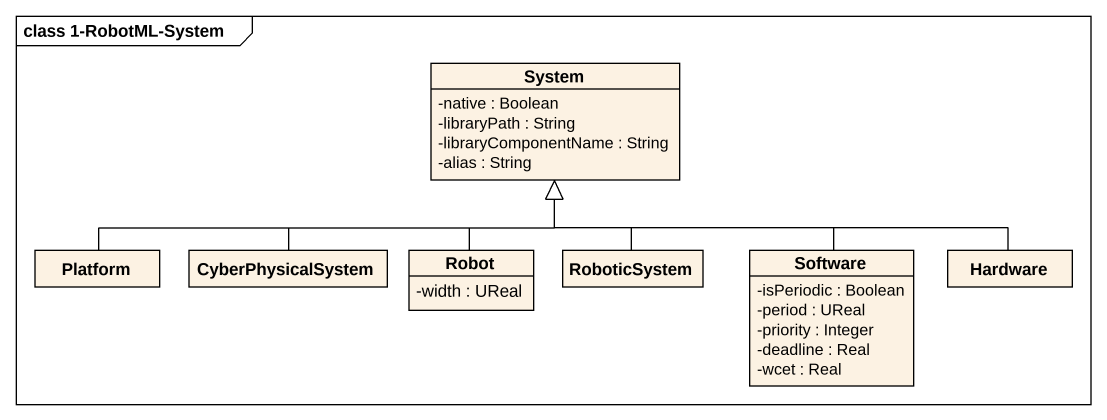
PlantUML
@startuml
mainframe class 1-RobotML-System
hide circle
hide empty members
skinparam classAttributeIconSize 0
class System {
  -native : Boolean
  -libraryPath : String
  -libraryComponentName : String
  -alias : String
}
class Platform
class CyberPhysicalSystem
class Robot {
  -width : UReal
}
class RoboticSystem
class Software {
  -isPeriodic : Boolean
  -period : UReal
  -priority : Integer
  -deadline : Real
  -wcet : Real
}
class Hardware
Platform -right-|> System
CyberPhysicalSystem -right-|> System
Robot -up-|> System
RoboticSystem -up-|> System
Software -up-|> System
Hardware -left-|> System
@enduml
